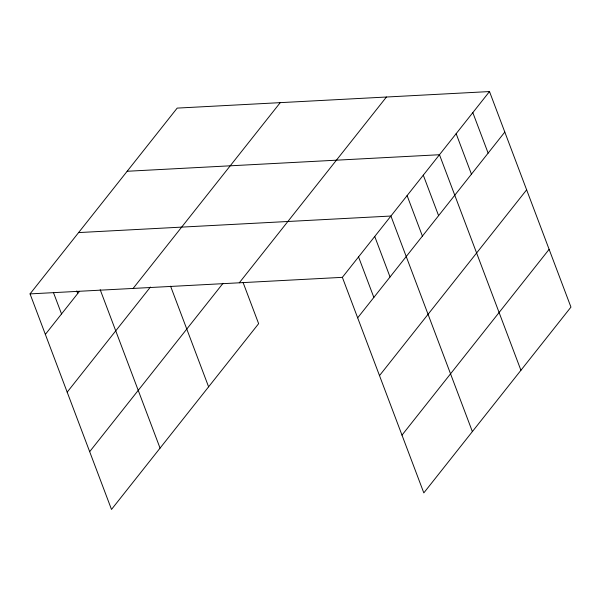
<?xml version="1.0" encoding="UTF-8"?>
<svg xmlns="http://www.w3.org/2000/svg" width="601" height="601" viewBox="0 0 601 601"><rect width="100%" height="100%" fill="white"/><g stroke="black" fill="none" stroke-linecap="round" stroke-linejoin="round"><path stroke-width="0.9" d="M243.089 282.523L258.633 323.661L111.501 509.438L30.05 293.889L177.182 108.105L489.499 91.562L570.95 307.111L423.818 492.895L342.367 277.339L489.499 91.562M45.353 334.389L79.46 291.327M133.114 288.427L280.246 102.643M67.184 392.152L150.415 287.053M89.669 451.674L223.009 283.319M239.303 282.801L386.435 97.024M357.67 317.846L504.802 132.062M379.501 375.61L526.634 189.833M401.986 435.132L549.119 249.347M127.157 171.27L439.474 154.727L520.924 370.276M78.603 232.579L390.92 216.037L472.371 431.586M30.05 293.889L342.367 277.339M472.822 112.62L488.132 153.12M456.151 133.67L471.454 174.177M423.292 175.161L438.595 215.669M407.102 195.595L422.413 236.103M374.739 236.471L390.041 276.971M358.549 256.905L373.852 297.412M170.571 286.166L208.607 386.826M100.194 289.712L160.054 448.128M76.748 290.929L77.724 293.513M53.399 292.409L61.542 313.955"/></g></svg>
